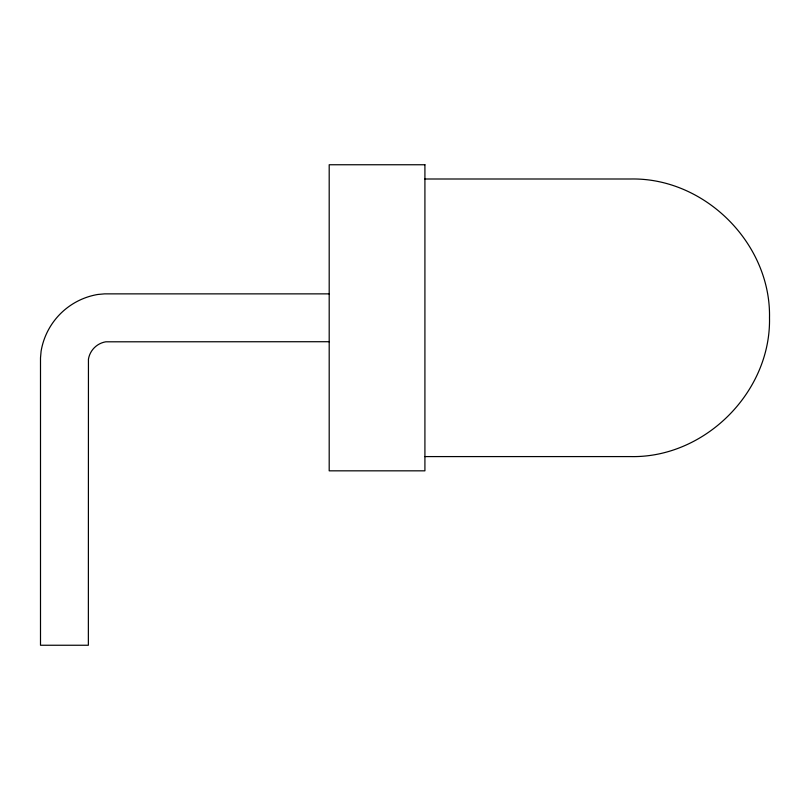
<?xml version="1.0" encoding="UTF-8"?>
<svg xmlns="http://www.w3.org/2000/svg" width="810" height="810" viewBox="0 0 810 810"><rect width="100%" height="100%" fill="white"/><g stroke="black" fill="none" stroke-linecap="round" stroke-linejoin="round"><path stroke-width="1.21" d="M424.916 179L630.706 179C704.892 177.441 771.059 243.607 769.5 317.793C771.059 391.979 704.892 458.146 630.706 456.587L424.916 456.587M329.194 293.868L104.541 293.868L97.787 294.475A69.154 69.154 0 0 0 41.108 351.155L40.5 357.899L40.5 645.246L88.361 645.246L88.442 359.144A21.151 21.151 0 0 1 105.776 341.81L329.194 341.719M424.916 164.754L329.194 164.754L329.194 470.833L424.916 470.833L424.916 164.754"/></g></svg>
